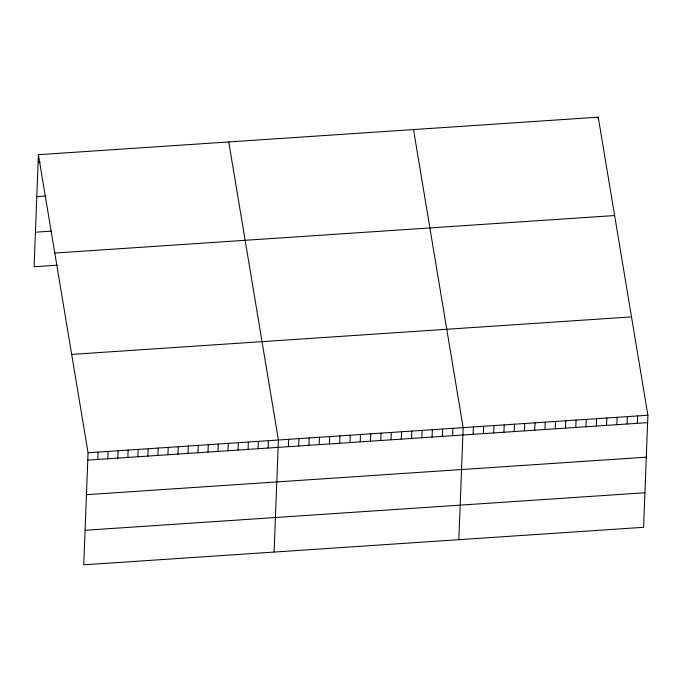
<?xml version="1.0" encoding="UTF-8"?>
<svg xmlns="http://www.w3.org/2000/svg" width="682" height="682" viewBox="0 0 682 682"><rect width="100%" height="100%" fill="white"/><g stroke="black" fill="none" stroke-linecap="round" stroke-linejoin="round"><path stroke-width="1.02" d="M38.405 154.695L88.063 452.763L83.758 564.815L643.595 527.305L647.9 415.253L598.242 117.185L38.405 154.695L34.1 266.747L57.143 265.204M97.79 459.463L98.08 452.089M107.816 458.79L108.097 451.416M117.833 458.116L118.114 450.742M127.849 457.443L128.131 450.077M137.866 456.778L138.148 449.404M147.883 456.105L148.165 448.73M157.9 455.431L158.19 448.057M167.925 454.758L168.207 447.392M177.942 454.093L178.224 446.719M187.959 453.419L188.241 446.045M197.976 452.746L198.257 445.372M207.993 452.081L208.274 444.707M218.01 451.407L218.3 444.033M228.035 450.734L228.317 443.36M238.052 450.06L238.333 442.695M248.069 449.395L248.35 442.021M258.086 448.722L258.367 441.348M268.103 448.048L268.384 440.674M274.104 552.062L278.409 440.009L228.751 141.941M288.384 446.693L288.665 439.319M298.648 446.002L298.929 438.628M308.912 445.312L309.193 437.946M319.176 444.63L319.457 437.256M329.44 443.939L329.721 436.565M339.704 443.249L339.986 435.883M349.968 442.567L350.25 435.193M360.232 441.876L360.514 434.502M370.497 441.186L370.778 433.82M380.761 440.504L381.042 433.13M391.025 439.813L391.306 432.439M401.289 439.123L401.57 431.757M411.553 438.441L411.834 431.067M421.817 437.75L422.098 430.376M432.081 437.068L432.362 429.694M442.345 436.378L442.627 429.004M452.609 435.687L452.891 428.313M458.85 539.684L463.155 427.631L413.497 129.563M473.129 434.315L473.419 426.941M483.393 433.624L483.683 426.25M493.657 432.942L493.947 425.568M503.921 432.252L504.211 424.877M514.185 431.561L514.475 424.187M524.449 430.879L524.739 423.505M534.714 430.189L534.995 422.814M544.978 429.498L545.259 422.124M555.242 428.816L555.523 421.442M565.506 428.125L565.787 420.751M575.77 427.435L576.051 420.061M586.034 426.753L586.315 419.379M598.165 119.29L598.242 117.185M596.298 426.062L596.579 418.688M606.562 425.372L606.844 418.006M616.826 424.69L617.108 417.316M627.09 423.999L627.372 416.625M637.355 423.309L637.636 415.943M38.124 162.069L40.127 161.932M36.794 196.612L45.813 196.007M35.43 232.204L51.457 231.13M54.79 253.056L614.635 215.546M71.67 354.401L631.515 316.891M88.063 452.763L647.9 415.253M87.773 460.128L647.619 422.627M86.452 494.68L646.289 457.17M85.079 530.272L644.925 492.762"/></g></svg>
